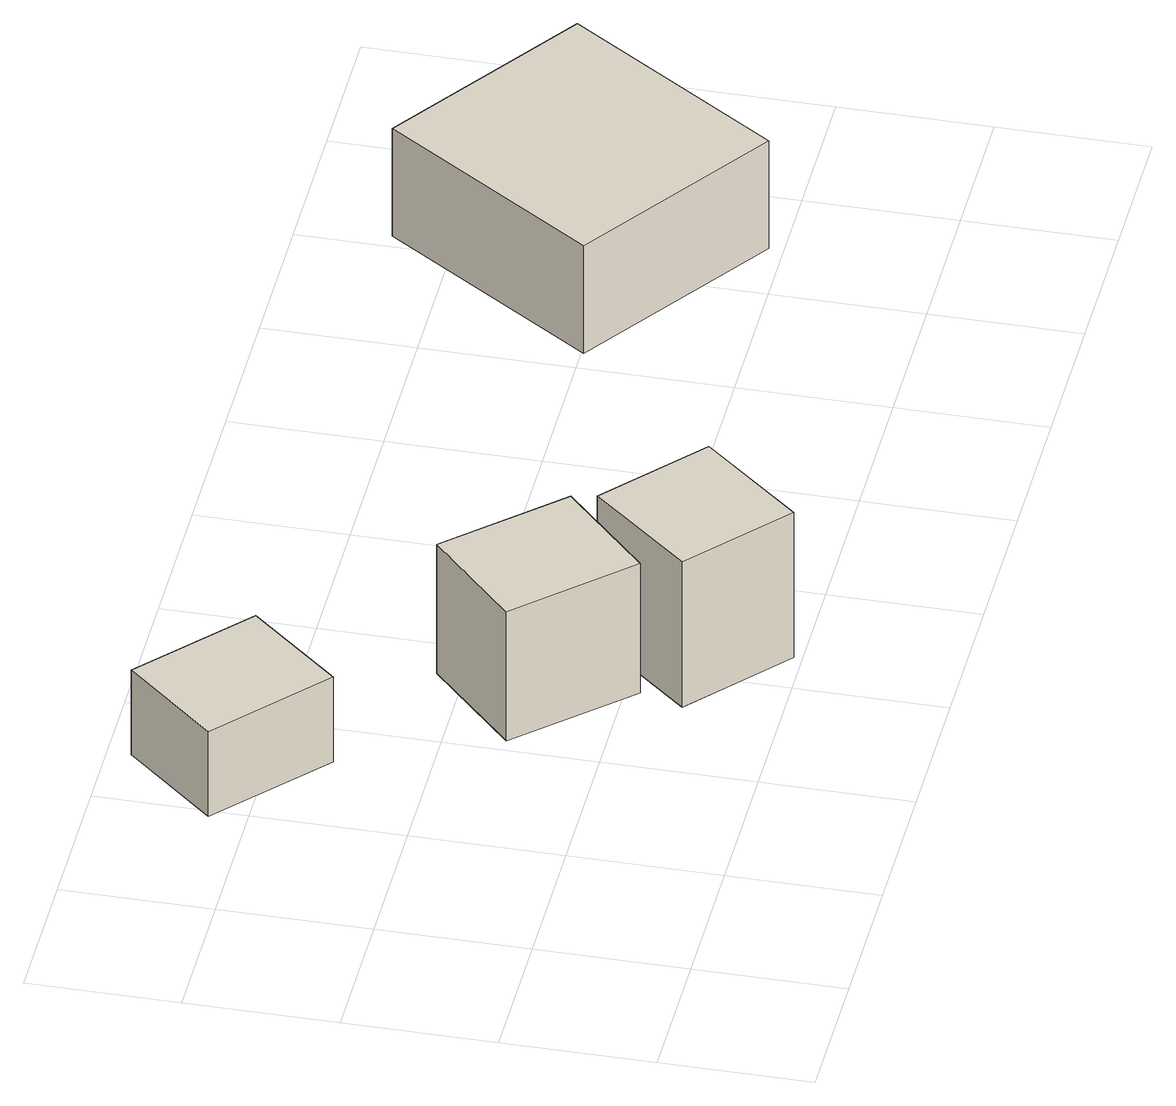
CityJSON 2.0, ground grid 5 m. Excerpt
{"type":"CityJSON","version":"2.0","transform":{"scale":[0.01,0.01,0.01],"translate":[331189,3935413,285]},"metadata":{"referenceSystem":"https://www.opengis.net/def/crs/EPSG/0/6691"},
"CityObjects":{
"building1":{"type":"Building","attributes":{"usage":"422","measuredHeight":4.8,"storeysAboveGround":1,"BuildingIDAttribute.prefecture":"14","BuildingIDAttribute.city":"14151","BuildingDetailAttribute.totalFloorArea":11.88,"BuildingDetailAttribute.buildingFootprintArea":11.88,"BuildingDetailAttribute.buildingStructureType":"601","BuildingDetailAttribute.buildingStructureOrgType":"1","BuildingDetailAttribute.orgUsage":"133","BuildingDetailAttribute.surveyYear":2015},"geometry":[{"type":"Solid","lod":"1","boundaries":[[[[0,1,2,3]],[[2,4,5,3]],[[1,6,4,2]],[[0,7,6,1]],[[3,5,7,0]],[[4,6,7,5]]]]}]},
"building2":{"type":"Building","attributes":{"usage":"422","measuredHeight":7.2,"storeysAboveGround":1,"BuildingIDAttribute.prefecture":"14","BuildingIDAttribute.city":"14151","BuildingDetailAttribute.totalFloorArea":15.31,"BuildingDetailAttribute.buildingFootprintArea":15.31,"BuildingDetailAttribute.buildingStructureType":"601","BuildingDetailAttribute.buildingStructureOrgType":"1","BuildingDetailAttribute.orgUsage":"133","BuildingDetailAttribute.surveyYear":2015},"geometry":[{"type":"Solid","lod":"1","boundaries":[[[[8,9,10,11]],[[10,12,13,11]],[[9,14,12,10]],[[8,15,14,9]],[[11,13,15,8]],[[12,14,15,13]]]]}]},
"building3":{"type":"Building","attributes":{"usage":"422","measuredHeight":9.9,"storeysAboveGround":1,"BuildingIDAttribute.prefecture":"14","BuildingIDAttribute.city":"14151","BuildingDetailAttribute.totalFloorArea":12.52,"BuildingDetailAttribute.buildingFootprintArea":12.52,"BuildingDetailAttribute.buildingStructureType":"601","BuildingDetailAttribute.buildingStructureOrgType":"1","BuildingDetailAttribute.orgUsage":"133","BuildingDetailAttribute.surveyYear":2015},"geometry":[{"type":"Solid","lod":"1","boundaries":[[[[16,17,18,19]],[[18,20,21,19]],[[17,22,20,18]],[[16,23,22,17]],[[19,21,23,16]],[[20,22,23,21]]]]}]},
"building4":{"type":"Building","attributes":{"usage":"422","measuredHeight":5.4,"storeysAboveGround":1,"BuildingIDAttribute.prefecture":"14","BuildingIDAttribute.city":"14151","BuildingDetailAttribute.totalFloorArea":60.81,"BuildingDetailAttribute.buildingFootprintArea":60.81,"BuildingDetailAttribute.buildingStructureType":"601","BuildingDetailAttribute.buildingStructureOrgType":"1","BuildingDetailAttribute.orgUsage":"133","BuildingDetailAttribute.surveyYear":2015,"BuildingRiverFloodingRiskAttribute.description":"3","BuildingRiverFloodingRiskAttribute.rankOrg":"1","BuildingRiverFloodingRiskAttribute.depth":0.028,"BuildingRiverFloodingRiskAttribute.adminType":"2","BuildingRiverFloodingRiskAttribute.scale":"2"},"geometry":[{"type":"Solid","lod":"1","boundaries":[[[[24,25,26,27]],[[26,28,29,27]],[[25,30,28,26]],[[24,31,30,25]],[[27,29,31,24]],[[28,30,31,29]]]]}]}
},
"vertices":[
[307,1832,334],[666,1515,334],[401,1214,334],[41,1532,334],[401,1214,658],[41,1532,658],[666,1515,658],[307,1832,658],
[1118,397,209],[786,749,209],[1086,1033,209],[1418,681,209],[1086,1033,703],[1418,681,703],[786,749,703],[1118,397,703],
[1495,613,104],[1821,330,104],[1537,2,104],[1211,285,104],[1537,2,659],[1211,285,659],[1821,330,659],[1495,613,659],
[3557,1699,11],[4213,1254,11],[3736,548,11],[3079,993,11],[3736,548,423],[3079,993,423],[4213,1254,423],[3557,1699,423]
]}
